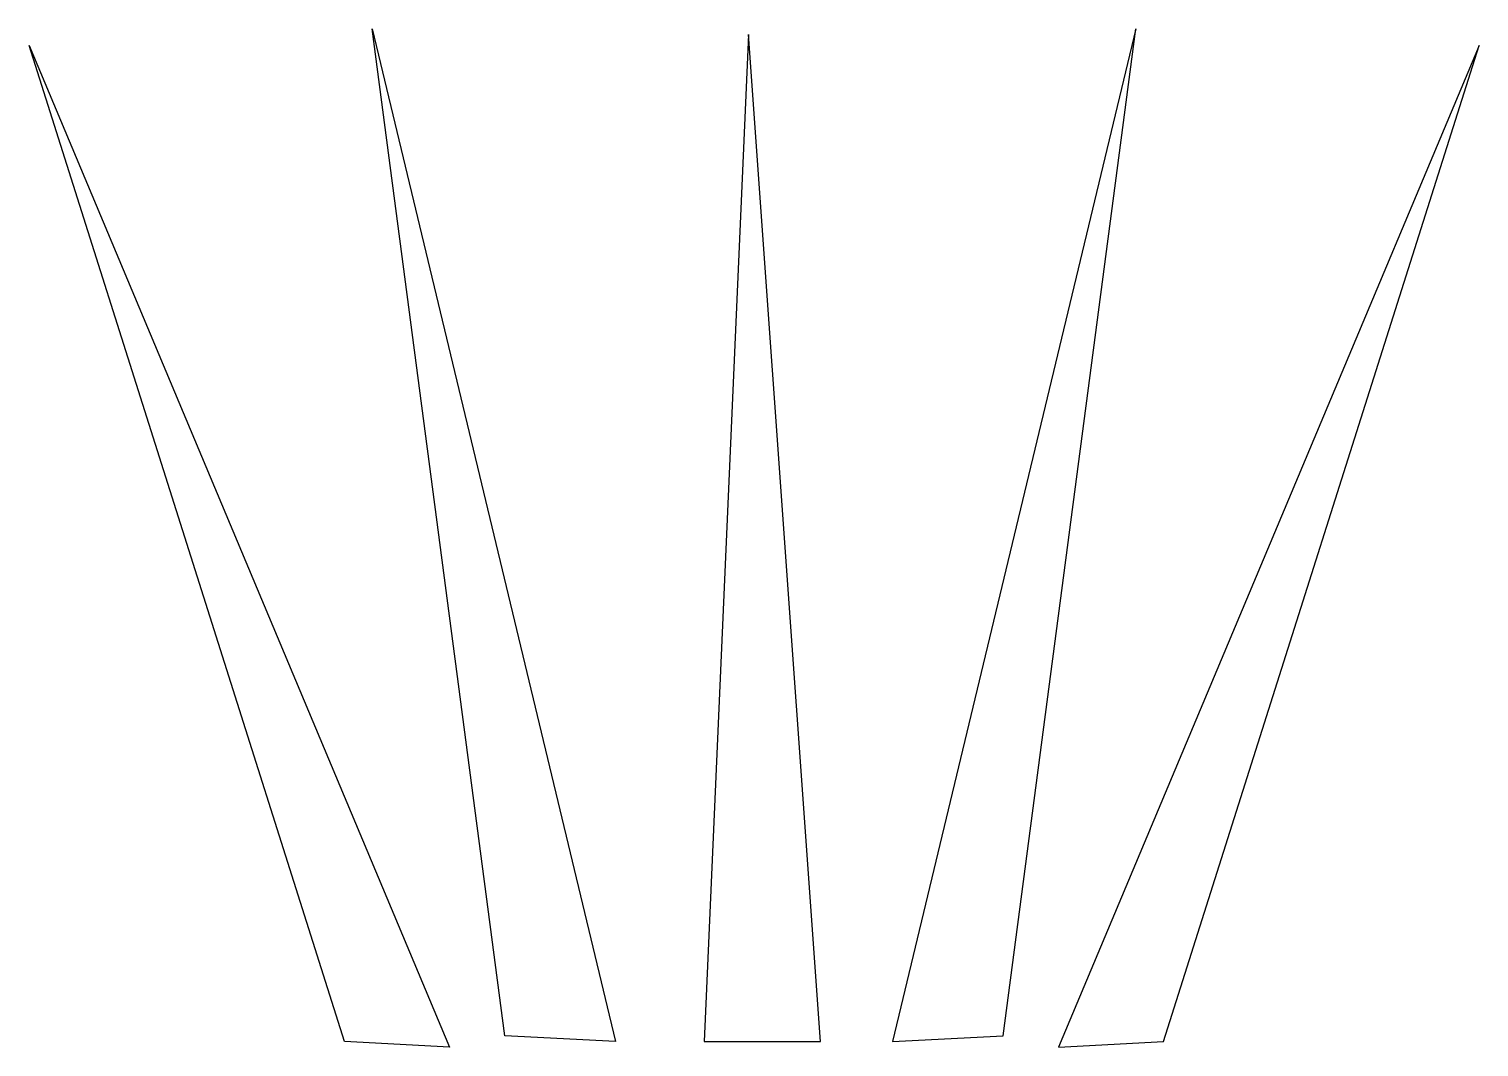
# Model space of a CAD drawing. Header units: centimetres. Extents: x -6.5 to 6.5, y -4.6 to 4.6.
import ezdxf

# ---------------------------------------------------------------- set-up
doc = ezdxf.new("R2010")
doc.units = ezdxf.units.CM
doc.header["$MEASUREMENT"] = 0
doc.layers.add('Camada 1', color=7, linetype='Continuous')

msp = doc.modelspace()

# ---------------------------------------------------------------- linework, layer by layer
at = {"layer": 'Camada 1'}
for points in [[(-1.2458, -4.53469), (-1.2458, -4.53469), (-3.43833, 4.58441), (-3.43833, 4.58441), (-3.43833, 4.58441), (-3.43833, 4.58441), (-2.24238, -4.48477), (-2.24238, -4.48477), (-2.24238, -4.48477), (-2.24238, -4.48477), (-1.2458, -4.53469), (-1.2458, -4.53469)], [(1.24588, -4.53469), (1.24588, -4.53469), (3.43833, 4.58441), (3.43833, 4.58441), (3.43833, 4.58441), (3.43833, 4.58441), (2.24238, -4.48477), (2.24238, -4.48477), (2.24238, -4.48477), (2.24238, -4.48477), (1.24588, -4.53469), (1.24588, -4.53469)], [(0.59802, -4.53469), (0.59802, -4.53469), (-0.44838, -4.53469), (-0.44838, -4.53469), (-0.44838, -4.53469), (-0.44838, -4.53469), (-0.04978, 4.53448), (-0.04978, 4.53448), (-0.04978, 4.53448), (-0.04978, 4.53448), (0.59802, -4.53469), (0.59802, -4.53469)], [(-2.74065, -4.58441), (-2.74065, -4.58441), (-6.52781, 4.43487), (-6.52781, 4.43487), (-6.52781, 4.43487), (-6.52781, 4.43487), (-3.68748, -4.53469), (-3.68748, -4.53469), (-3.68748, -4.53469), (-3.68748, -4.53469), (-2.74065, -4.58441), (-2.74065, -4.58441)], [(2.74073, -4.58441), (2.74073, -4.58441), (6.52781, 4.43487), (6.52781, 4.43487), (6.52781, 4.43487), (6.52781, 4.43487), (3.68748, -4.53469), (3.68748, -4.53469), (3.68748, -4.53469), (3.68748, -4.53469), (2.74073, -4.58441), (2.74073, -4.58441)]]:
    msp.add_open_spline(points, degree=3, knots=[0, 0, 0, 0, 0.25, 0.25, 0.25, 0.25, 0.5, 0.5, 0.5, 0.5, 1, 1, 1, 1], dxfattribs=at)

doc.saveas('drawing.dxf')
